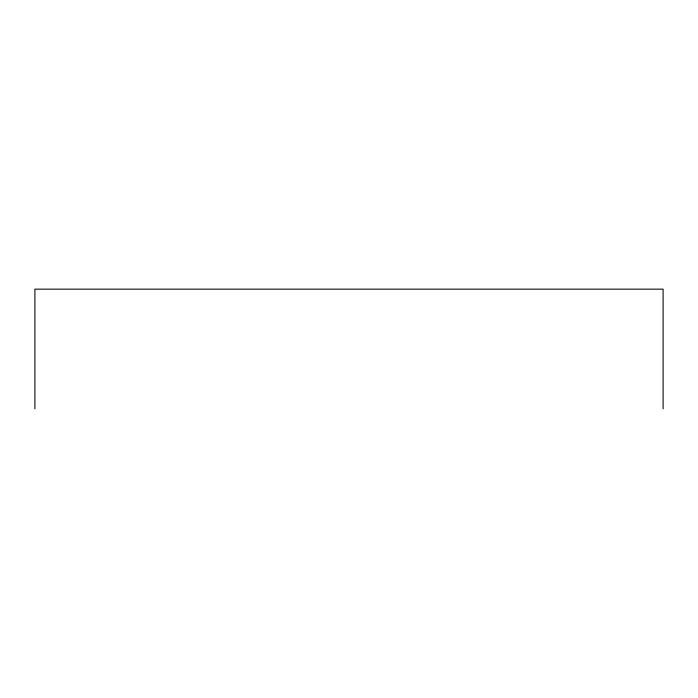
<?xml version="1.0" encoding="UTF-8"?>
<svg xmlns="http://www.w3.org/2000/svg" width="698" height="698" viewBox="0 0 698 698"><rect width="100%" height="100%" fill="white"/><g stroke="black" fill="none" stroke-linecap="round" stroke-linejoin="round"><path stroke-width="1.05" d="M663.1 408.845L663.1 289.155L34.9 289.155L34.9 408.845"/></g></svg>
